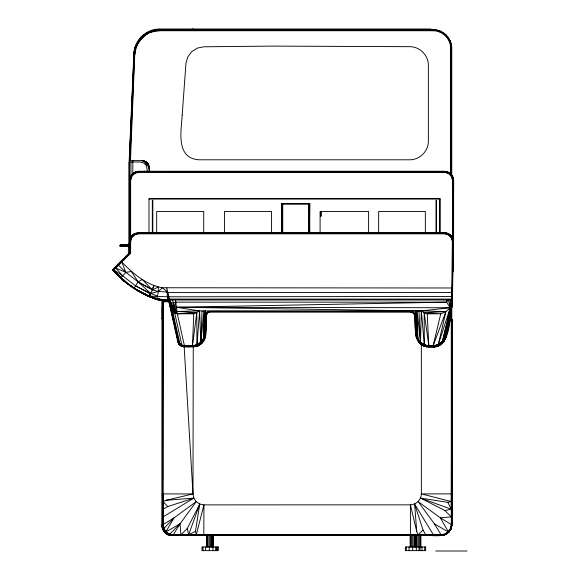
<?xml version="1.0" encoding="UTF-8"?>
<svg xmlns="http://www.w3.org/2000/svg" width="580" height="580" viewBox="0 0 580 580"><rect width="100%" height="100%" fill="white"/><g stroke="black" fill="none" stroke-linecap="round" stroke-linejoin="round"><path stroke-width="0.87" d="M147.378 171.064L146.406 165.619L143.731 162.951L140.084 161.972L129.137 161.972L129.137 253.793L129.137 161.972L133.879 53.425C134.502 40.158 146.117 29.044 159.391 29L430.983 29M161.914 525.35L162.212 318.065M162.233 319.101L162.233 300.23M162.574 318.659L162.596 300.23L163.4 300.715L162.349 300.266L162.327 318.739L162.596 318.471M168.744 534.216L165.184 531.759L162.777 527.162L162.364 524.566L162.335 301.397L169.28 301.035L168.99 301.767L169.635 301.325L162.335 301.397L162.458 524.566C162.313 530.461 167.497 535.427 173.304 535.507L173.282 534.803L180.01 523.841L196.2 501.664L193.821 498.111L192.988 493.921L184.135 346.173L181.214 345.492L179.126 343.527L178.306 341.714L168.954 301.767L169.635 301.325L178.531 341.671C180.547 349.044 190.341 345.861 195.895 345.97C209.177 342.33 204.733 324.778 205.972 314.795L206.516 313.04L207.843 311.772L209.619 311.315L410.741 311.424L412.916 311.888L414.555 313.425L415.244 315.563C417.085 323.879 413.692 334.116 418.999 341.468L417.15 338.169L416.266 334.479L415.142 315.571L414.555 313.425L412.946 312.011L410.741 311.424M168.331 535.014C164.531 533.187 161.994 529.279 161.929 525.059C161.914 529.264 164.51 533.259 168.331 535.014L168.331 533.404M419.427 341.939L423.704 345.97L433.34 346.412L437.545 345.738L437.697 346.144C447.774 341.308 446.622 328.512 449.493 319.464L450.174 319.906C448.369 332.579 445.65 349.682 428.961 347.05C412.554 346.789 415.65 326.46 414.874 315.585L414.33 313.758L412.815 312.243L410.741 311.692L209.619 311.677L207.981 312.12L206.777 313.316L206.705 314.831C205.03 324.988 209.837 340.562 197.925 345.999C192.502 347.202 186.702 347.536 181.279 346.253L178.742 343.759L169.28 301.035L162.335 301.397L162.451 524.574L163.197 528.757L165.662 532.215L169.164 534.557L173.29 535.159L203.942 535.507L173.297 535.413L169.164 534.557L165.568 532.302L163.197 528.757L162.364 524.566L163.031 301.767L169.635 301.325L162.697 301.035L163.031 301.767L168.954 301.767L177.784 341.823L179.024 344.44C179.423 346.071 186.934 346.325 182.722 346.398M170.701 534.731L168.976 534.695L173.159 535.529L441.054 535.478L445.244 534.644L441.075 535.13L173.304 535.144C158.268 532.969 163.799 513.604 162.9 503.599L163.053 501.584L166.155 500.264L192.988 493.921L193.242 346.905C193.988 344.389 200.006 346.079 201.427 342.889C204.319 341.272 203.725 336.11 205.806 334.892M163.031 301.767L163.06 516.925L162.364 524.566L163.06 524.588L174.043 517.875L196.2 501.664L199.752 504.042L203.942 504.875L203.805 535.529L180.902 535.057M209.619 311.677L208.198 312.41L207.843 311.772L209.619 311.409L207.843 311.888L206.545 313.185L205.972 314.795L206.705 314.831L207.132 313.425L208.198 312.41L209.619 312.04L209.619 311.315M437.697 346.144C448.478 342.171 446.375 328.345 449.601 319.522L451.972 319.544L451.9 493.892C449.253 506.565 458.338 526.082 445.048 534.136C433.76 536.268 421.914 534.724 410.408 535.478L410.408 504.846C416.295 504.73 421.247 499.772 421.363 493.892L421.341 344.68L416.469 338.437L415.635 334.515L414.562 313.628L415.244 315.563L414.512 315.607L412.916 311.888L410.741 311.322L410.741 312.055L414.33 313.758M433.318 346.68L433.318 346.318C446.984 346.086 447.39 329.483 450.174 319.906L451.972 319.544L449.848 319.181L445.817 336.581C443.903 341.663 439.125 346.137 433.354 347.05L433.318 346.318L426.808 346.151L428.924 346.412L428.961 347.05M439.908 232.921L439.923 198.636L148.987 198.636L148.987 233.03M442.199 343.519L442.199 341.569M169.121 534.673L173.304 535.413L203.942 535.159L180.946 534.811L180.01 523.841L169.121 534.673L173.297 535.413L441.054 535.376C446.962 535.5 451.936 530.359 452.001 524.53L451.61 319.181L449.493 319.464L451.276 319.906L451.298 524.552L450.66 528.518L448.702 532.179L445.244 534.644L441.054 535.478L410.408 535.391M451.617 306.03L451.508 524.61M445.244 534.644L448.789 532.266L451.044 528.677L451.646 524.545L451.61 319.181M453.422 243.31L453.459 180.394L452.255 175.907L451.16 174.812M116.341 273.905L112.991 270.055L130.072 253.032L130.072 241.86L131.225 237.575L134.357 234.436L138.649 233.29L444.324 233.29L448.608 234.436L451.748 237.575L452.349 242.005L453.444 242.019L453.603 180.394L452.385 175.834L450.776 174.065L449.043 172.492L444.483 171.274L138.649 171.274C133.719 171.484 129.753 175.472 129.528 180.394L129.528 252.807L113.288 269.048L112.991 270.055L122.931 280.133L129.471 284.794M453.56 235.103L453.459 180.358C453.255 175.581 449.275 171.593 444.483 171.412L138.649 171.412C133.857 171.593 129.876 175.573 129.674 180.358L129.528 241.86L130.623 241.86L131.696 237.851L134.632 234.914L138.649 233.834L444.324 233.834L448.608 234.436L451.776 238.887L452.893 242.012L452.139 298.794L451.9 299.86L451.356 299.998L169.505 299.998M162.451 493.921L162.697 301.035M451.9 493.892L451.907 524.538L451.167 528.721L448.789 532.266L434.362 523.798L418.158 501.642L440.329 517.824L451.298 524.552L452.001 524.53L451.972 319.544L449.848 319.689M452.958 251.611L452.929 271.447L452.835 251.611M138.649 233.834L138.649 232.739L134.089 233.965L130.746 237.3L129.797 239.649L130.42 176.951L131.007 177.168L135.488 172.702L138.649 171.781L447.89 172.137L447.644 172.702L444.483 172.303L138.649 172.303L135.488 172.702L132.805 174.493L131.007 177.168L130.072 180.337L130.623 237.532L129.528 241.86C129.775 236.988 133.618 232.681 138.649 232.739L444.324 232.739C449.283 232.718 453.56 237.053 453.444 242.019L452.712 176.951L447.644 172.702L444.483 171.781M309.082 232.913L309.183 203.486M309.401 232.913L309.582 203.486M421.841 535.007L421.834 535.413C431.266 534.332 445.658 539.632 451.044 528.677C453.451 517.288 450.993 505.441 451.994 493.892M434.362 523.798L441.075 534.774L441.054 535.478L433.412 534.774L414.599 504.013L416.752 531.679L418.078 534.782L437.733 534.934L445.048 534.136L445.201 534.521L441.068 535.384L436.182 535.347L441.054 535.478M448.412 531.889L440.329 517.824L451.298 516.889L444.918 510.53L420.529 498.082L447.782 502.345L451.298 501.562L451.458 499.003L451.863 499.003L451.646 493.892L451.646 524.545L451.03 526.988M163.197 528.757L162.494 519.695C162.277 524.088 162.422 528.837 165.662 532.215L169.375 534.028L173.282 534.803L441.075 534.774M309.445 232.913L309.735 203.486L281.641 203.486L281.851 232.913M163.313 528.706L163.843 528.496L162.712 524.581L162.784 301.259L169.244 301.129L169.309 301.542L162.784 301.259L164.43 301.325M163.053 493.921L162.9 503.599L162.487 503.592L162.356 493.921L192.988 493.921M205.443 310.909L204.508 334.45L203.464 338.836L200.818 342.649L203.464 338.836L203.892 310.909L200.825 342.446C196.018 347.101 188.137 346.514 181.931 345.426L179.901 343.795L178.77 341.395M449.848 319.181L451.769 319.66L451.298 509.225L444.918 510.53M149.205 171.499C150.031 167.41 148.611 162.255 144.202 160.957C148.625 162.451 149.872 167.403 149.27 171.571M415.599 310.909C417.194 322.125 411.684 344.6 428.809 345.963C433.738 346.405 439.22 345.528 442.446 341.41L450.218 307.741L446.557 302.158L446.593 299.998M452.349 242.005L451.588 306.153L442.446 341.41C438.038 346.564 429.983 346.985 424.335 344.875L424.176 312.692L421.326 310.909L176.559 307.277L174.732 306.305L171.093 305.914L170.274 303.434L175.965 302.158L446.557 302.158L448.42 299.998L450.218 307.741L438.299 344.592C431.274 346.782 421.587 346.449 417.875 338.981L415.99 310.909L416.788 334.566M121.039 261.29L121.815 262.066C132.914 273.492 146.291 284.947 162.451 287.752L167.845 292.567L452.24 292.458L453.299 242.019C453.56 237.046 449.196 232.834 444.324 232.739L444.324 233.834M453.603 232.892L452.313 304.964L444.773 336.784C443.707 341.968 437.929 346.477 433.137 345.709L440.742 313.809C445.462 312.323 449.703 309.198 452.313 304.964L452.451 298.925L451.588 306.153M175.486 299.998L177.313 313.809L184.469 345.977L181.931 345.426L174.761 313.28L175.537 312.127L177.038 311.424L199.614 310.909L421.326 310.909L445.926 311.59L433.137 345.709L437.03 345.317L440.532 343.396L443.207 340.445L440.561 343.317L437.066 345.209L433.064 345.985L438.248 344.825L442.417 341.54L444.773 336.784L452.052 305.428L452.451 298.925M451.53 497.473L451.298 493.892L421.363 493.892L451.298 501.562M203.464 338.836L200.847 342.533L196.968 345.136L192.473 345.999L196.997 345.006L200.825 342.446L199.614 310.909L193.749 313.809L192.487 345.716C196.083 346.115 201.695 342.751 203.464 338.836L205.052 310.909L204.508 334.45L203.457 338.908M452.023 306.711L452.168 299.635L451.356 299.998L450.218 307.741L421.326 310.909L420.493 342.57L424.321 345.013L428.816 345.999L427.213 313.809L424.176 312.692L428.816 345.709M440.677 535.195L421.834 535.413L440.67 535.456L444.846 534.695L440.662 535.543L426.322 535.05M166.155 500.264L193.821 498.111L163.06 516.925L162.712 524.581L162.494 521.239M200.825 342.446L202.036 310.909M451.733 176.139L451.733 47.886C451.537 38.091 443.294 29.841 433.492 29.645L159.529 29.645C146.262 29.609 134.546 40.81 134.016 54.07L129.369 160.609L142.477 160.631M129.514 160.609L134.161 54.078C134.792 40.934 146.37 29.855 159.529 29.79L433.492 29.79C443.214 29.986 451.392 38.171 451.588 47.886L451.588 176.139M129.913 160.609L134.567 54.092C135.184 41.158 146.581 30.262 159.529 30.196L433.492 30.196C442.997 30.385 451.001 38.381 451.189 47.886L451.189 175.232M130.464 160.609L134.879 51.069C136.576 42.797 142.549 36.787 149.488 32.299L159.529 30.74L433.492 30.74C442.707 30.928 450.457 38.679 450.638 47.886L450.638 174.326M132.871 160.167L132.791 174.565M205.175 334.863L204.24 339.626L204.689 339.532L205.436 334.877L206.516 313.04L207.843 311.888M162.349 300.266L163.4 300.715M162.596 307.429L162.233 307.429L162.327 318.007L161.943 318.63M452.24 292.458L452.494 287.977M129.137 244.782L120.749 244.782L120.024 245.507L120.024 245.876L129.137 246.239L129.137 253.793M120.024 245.876L120.118 246.239L128.434 245.913L129.137 247.696L128.803 246.043M128.049 245.507L129.137 245.144L129.137 243.687L128.049 244.782L128.049 245.507L120.024 245.507M452.298 299.461L452.465 298.091L451.9 299.86L451.37 299.084L169.302 299.084C157.905 301.948 146.834 295.814 137.25 290.507L124.62 281.568L113.238 270.541L130.623 253.257L130.623 241.86M446.557 302.158L176.559 307.277L175.189 309.611L171.339 308.205L172.731 311.714L179.865 343.621L181.903 345.18L184.454 345.716L192.487 345.716L196.78 312.692L177.038 311.424C174.087 308.19 171.013 304.427 170.303 299.998M452.096 287.97L451.472 292.567L452.183 296.257L451.414 296.474L167.366 296.786L148.85 296.112L136.061 289.79L123.946 281.003L119.596 277.117M196.968 345.136L196.78 312.692L177.313 313.809L175.537 312.127L172.84 310.909L171.093 305.914L174.761 313.28L172.731 311.714L171.035 303.26L171.941 309.858L174.761 313.28L177.313 313.809L193.749 313.809M418.898 341.062L417.498 339.235L416.36 334.471L415.635 334.515M203.942 534.811L196.279 534.811L195.489 531.287L199.752 504.042L187.304 528.431L180.946 534.811L173.304 535.507L169.462 534.709L165.568 532.302L174.043 517.875L163.843 528.496M450.348 529.337L451.312 525.995M114.035 269.069L114.775 267.554L115.993 267.112M450.907 527.952L451.269 526.277M134.618 51.7L135.365 47.734L134.016 54.07L135.111 54.114C135.807 41.318 145.181 32.386 157.463 30.276L159.529 30.74L159.529 29.645C146.254 29.689 134.64 40.81 134.016 54.07M450.899 528.503L451.733 524.32L451.733 306.204M444.49 340.728L444.106 340.496L441.271 343.672L436.146 346.101L441.228 343.65L441.554 344.012L444.106 340.496L445.592 336.531L449.601 319.522M452.313 304.964L444.773 336.784L442.446 341.41L452.052 305.428M433.412 534.774L442.359 535.297L447.216 533.455L450.66 529.576L452.001 524.53M193.242 346.905L195.953 346.231L201.934 343.418L204.24 339.626L205.436 334.877M196.279 534.811L203.942 504.875L410.408 504.846L416.752 531.679M138.649 171.419L134.161 172.623L130.877 175.907L129.528 180.394L130.746 175.834L134.089 172.492L138.649 171.274L138.649 172.303L134.632 173.384L132.805 174.493L131.696 176.32L130.623 180.329L130.623 237.532L132.653 234.987L135.445 233.319M129.674 241.86L130.877 237.372L134.161 234.088L138.649 232.892L444.324 232.892L447.847 233.45L450.827 235.473L452.791 238.481M122.931 280.133L113.339 270.541L113.339 268.997L113.056 270.055L126.433 283.033L113.238 270.541C128.492 285.063 146.841 301.346 169.425 299.635C164.242 300.223 158.971 299.73 153.946 298.352L154.099 297.83M206.074 314.802L206.545 313.185M171.941 306.233L175.537 312.127L174.732 306.305L175.965 302.158M199.752 504.042L188.609 534.811L203.942 535.507M169.462 534.709L171.056 534.586M158.268 300.012L154.875 298.946L155.172 298.171C159.181 301.622 165.039 300.636 169.925 300.875L169.925 304.413M440.053 32.045L440.474 31.037M136.271 289.369L126.273 282.83L137.25 290.507L149.335 296.699L154.099 285.643L151.837 289.311L152.279 289.877L158.456 291.472L167.062 292.059L168.715 296.474M168.889 299.693L169.425 299.635L162.588 299.838L149.335 296.699L148.85 296.112L149.93 293.654L158.456 291.472L162.451 287.752L452.639 287.985M118.893 264.212L120.031 263.081L119.639 262.689L127.353 255.584L126.36 255.969L127.136 255.649L127.136 256.2M122.663 275.841L115.753 268.054L121.147 261.392L118.074 264.255L118.537 265.306L125.874 272.353L138.149 281.909L152.279 289.877L158.188 287.035L158.456 291.472L156.948 298.736L149.698 295.858L149.93 293.654L135.56 285.882L122.663 275.841L113.897 269.896L112.991 270.055L113.448 268.881L113.056 269.482L129.674 252.865M128.803 245.347L128.992 244.231L128.434 245.47L120.118 245.144M128.876 254.069L126.802 255.671L126.744 256.36M130.623 237.532L131.696 237.851M448.768 172.971L449.043 172.492L452.385 175.834L453.603 180.394L453.582 233.943L453.603 180.394L452.509 180.329L451.436 176.32L450.326 174.493L447.644 172.702L450.776 174.065L450.326 174.493L452.117 177.168L453.06 180.337L452.509 237.844L453.444 242.019M448.608 234.436L448.811 234.088L452.096 237.372L453.299 242.019M132.516 286.462L130.21 285.302L129.804 285.592L123.946 281.003L113.238 270.541M452.183 296.257L452.501 295.72M425.495 345.876L421.015 343.65L419.5 342.012L421.747 344.063L421.341 344.68M207.981 312.12L206.777 313.316M148.85 296.112C135.734 289.558 122.569 282.098 113.897 269.896L118.074 264.255M134.096 288.122L138.149 281.909L142.201 279.43L151.837 289.311L138.149 281.909L131.356 271.505L125.874 272.353L115.753 268.054L115.558 266.771L113.013 269.512L113.876 268.453L113.897 269.896M134.538 287.76L134.234 288.224L137.25 290.507L136.952 289.746M449.253 530.83L450.754 528.786L448.253 532.201M443.533 534.731L446.926 533.201L449.442 530.693M116.66 265.676L115.572 266.974M113.281 269.258L113.89 268.649M442.446 341.41L443.221 340.395L440.532 343.396L438.299 344.592L445.926 311.59L424.176 312.692L440.742 313.809L427.213 313.809M118.537 265.306L121.43 261.674M193.242 346.173L195.895 345.97L200.687 343.664L204 339.51M184.099 346.905L182.004 346.383L182.163 345.977C179.604 345.839 179.749 341.635 177.784 341.823L178.742 343.759L181.279 346.253L193.242 346.543L197.925 345.999L200.854 343.875L204.24 339.626M415.998 334.493L418.434 341.924C425.851 348.043 414.309 337.06 416.266 334.479L417.52 339.061L418.999 341.468M442.736 341.758C439.125 347.115 432.006 346.753 426.278 346.775L426.097 346.137L421.015 343.65M442.939 341.924L441.395 343.86L436.943 345.999M412.815 312.243L410.741 311.692M120.85 277.813L125.874 272.353L121.815 262.066M120.386 244.876L128.049 244.876L129.079 244.281M161.943 318.587L162.864 318.087M445.621 35.764L446.39 34.988M119.639 262.689L126.36 255.969M115.413 267.743L116.362 266.822M138.649 171.781L135.242 172.137L132.805 174.493L132.356 174.065L131.007 177.168L130.623 180.329L129.528 180.394M418.078 534.782L423.045 530.062L414.599 504.013M120.118 246.239L128.049 246.507L129.137 247.022L128.049 246.239M165.184 531.759L164.771 530.308M119.748 262.798L116.218 266.321L116.624 266.481M128.644 244.716L129.137 244.361L128.593 244.637L129.137 245.144M446.165 533.593L447.557 532.665M447.108 533.005L448.528 532.056M126.802 255.671L127.68 255.106M200.847 342.533C195.656 346.818 188.116 346.557 181.903 345.18L184.469 345.977M446.223 533.643L447.666 532.766M179.126 343.527L178.742 343.759L180.438 345.006L180.148 345.346L182.004 346.383L184.114 346.274C176.044 345.274 177.9 334.914 175.725 329.418M128.992 247.152L128.644 246.667L129.137 247.022M452.385 175.834L451.907 176.11L450.653 174.848M184.135 346.274L181.214 345.492L178.843 343.483L180.525 345.165M444.324 233.29L447.426 234.458L452.096 237.372M163.06 509.254L167.772 506.558L193.821 498.111M166.061 531.809L180.01 523.841M122.206 244.782L121.843 245.507L122.206 246.601M128.774 246.435L129.137 246.239M137.649 290.109C146.595 295.604 156.752 301.15 167.606 299.592L167.968 299.78M195.489 531.287L188.609 534.811L187.304 528.431M167.606 299.592L164.974 299.584M449.333 41.325L450.348 40.904M126.462 256.077L127.136 255.794M451.37 299.084L452.139 298.794L451.414 296.474M449.043 172.492L444.483 171.274L444.483 172.303L448.5 173.384L452.117 177.168L452.712 176.951M143.738 171.419L144.21 171.274M121.14 244.782L120.509 245.507L121.14 246.601M128.049 245.144L128.774 244.948M440.242 232.768L440.996 232.739L430.78 232.892M420.848 343.853L426.097 346.137L428.946 346.412L426.278 346.775M433.34 346.412L438.784 345.071M440.51 232.856L440.996 232.739M163.256 300.52L162.197 300.027L162.929 300.614L162.588 299.983M433.354 347.05L439.132 345.731L443.765 342.033L446.339 336.697L445.817 336.581M440.67 535.456L444.846 534.695M178.43 341.692L179.075 343.353M443.301 534.76L444.976 534.426M192.487 345.716L196.982 344.868L199.614 310.909L176.559 307.277L450.218 307.741L450.058 299.998M175.943 535.115L442.09 535.035M443.135 534.789L444.773 534.521M191.792 29.261L193.502 29M433.318 346.412L435.435 346.18L433.318 346.318M169.599 299.621C162.313 301.433 155.019 299.664 148.603 295.959M417.15 338.169C419.13 342.983 423.697 346.376 428.946 346.412M166.518 299.86L169.425 299.635M203.805 535.441L173.159 535.529L175.747 535.035M162.212 318.152L162.755 318.036M431.462 232.856L433.499 232.768M178.249 534.985L178.256 535.398L173.159 535.529L168.976 534.68L173.152 535.434L176.552 535.05M436.189 534.934L410.408 535.137L420.087 535.347L420.087 534.941L410.408 534.782M449.891 319.275L451.581 319.232M162.269 299.817L166.764 299.73M141.535 232.885L140.998 232.739L151.213 232.892M451.458 499.003L451.9 524.53L451.167 528.721L450.66 528.518M173.29 535.159L198.831 534.963M450.638 47.886L451.733 47.886M148.821 167.953L149.27 167.953L149.212 167.04L149.27 167.953M148.987 198.998L439.923 198.998M129.137 246.601L120.386 246.507M209.619 312.04L410.741 312.055M433.115 345.868C427.206 346.492 420.587 344.68 417.861 338.916L417.129 310.909L420.507 342.483L424.335 344.875L428.816 345.985M451.733 524.32L451.588 306.32M162.364 524.566L162.726 524.566M435.732 551L467.009 551M196.772 535.043L203.805 535.188L194.14 535.398L194.133 534.992M147.393 232.768L150.445 232.863M173.144 535.18L178.256 535.398L173.152 535.434L169.077 534.426M435.892 232.739L436.414 232.768M144.159 161.196L141.969 160.609L143.485 160.769L148.632 166.917L149.285 170.513M157.803 299.012L161.385 299.294M156.397 299.149L170.455 300.592M144.891 161.218L145.609 161.581L141.969 160.609L143.485 160.769M155.824 298.845L162.588 299.838M141.969 160.609L143.456 160.841M134.487 51.004L134.879 51.069M169.556 534.455L171.056 534.731M421.747 344.063L424.284 345.426L428.924 346.318M444.483 171.419L448.971 172.623L450.065 173.717M444.324 232.892L448.811 234.088M128.593 246.754L128.049 246.601L128.049 245.876M149.401 296.619L151.018 297.076M152.765 297.453L150.358 296.743L154.875 298.946M421.667 344.005L426.394 346.057M158.072 299.309L151.829 297.301L153.946 298.352M420.529 498.082L451.298 509.225L447.782 502.345M423.965 345.303L426.097 346.137M135.56 285.882L150.727 293.458L157.492 296.119M146.457 294.691L137.387 290.421M129.528 252.807L130.623 253.257M147.16 295.242L137.822 290.384L147.037 295.213M421.595 344.215L425.299 345.999M149.538 296.365L144.021 293.712L149.335 296.699M130.746 175.834L131.225 176.11M164.952 532.672L168.584 534.796M168.584 534.89L164.952 532.759L162.704 529.264M129.804 285.592L134.234 288.224L130.21 285.302M447.637 233.363L450.493 235.146L452.509 237.844L452.509 180.329L452.117 177.168M420.29 342.889L424.284 345.426M134.241 287.934L135.676 288.912M123.388 279.546L126.513 282.772L123.678 280.72L123.946 281.003M166.083 532.056L167.468 533.02M149.27 167.881L148.277 164.242L145.558 161.552L148.806 165.358L146.689 162.654M179.865 343.621L181.931 345.426M138.149 281.909L150.727 293.458M123.199 279.56L126.36 282.54L123.823 280.147M113.521 270.36L116 272.839L113.521 270.36L114.818 271.607M122.612 279.052L126.513 282.772M125.418 282.068L126.433 283.033M124.106 281.068L124.678 281.503L119.096 275.935M412.946 312.011L414.562 313.628M113.339 270.541L123.054 280.234M119.074 276.073L123.395 280.51M163.053 501.584L167.772 506.558M165.728 533.346L163.749 531.106L162.48 528.489L161.943 525.639M178.778 341.446L166.808 287.963L167.366 296.786L169.302 299.084M146.928 162.552L148.291 164.256M171.941 309.858L171.615 309.437L172.731 311.714M417.875 338.981L420.507 342.483L418.949 310.909M134.357 172.971L134.089 172.492M134.632 234.914L134.089 233.965M423.045 530.062L425.742 534.782M164.213 529.337L165.387 531.577M172.492 299.998L174.732 306.305M149.328 31.929L149.488 32.299M135.242 172.137L135.488 172.702M451.748 237.575L452.893 242.012M178.531 341.671L169.534 301.382L178.306 341.714M173.797 320.66L174.181 322.415M174.573 324.162L175.341 327.671M175.472 329.512L176.248 333.007M176.632 334.754L177.4 338.249M177.784 339.996L178.169 341.75M161.914 525.255L162.704 529.359M174.072 311.685L173.123 302.796M169.222 301.129L169.28 301.542M442.359 535.297L440.793 535.26M421.326 310.909L424.335 344.875M157.434 29.877L157.463 30.276M167.366 296.786L167.533 299.461M451.537 522.906L451.602 524.603L451.53 516.736M423.69 345.325L423.704 345.97M162.487 503.592L162.907 519.695M309.365 206.9L309.626 232.87L309.445 204.211M281.786 203.486L282.039 232.87M282.192 203.486L282.293 232.913L282.337 204.211L309.038 204.211L309.038 232.87M453.27 246.63L453.284 251.104L453.459 180.394L453.524 237.517M451.53 470.206L451.632 524.53M129.674 180.358L129.797 239.649M453.459 180.358L453.509 238.018M453.111 251.597L453.118 260.608M163.06 516.925L163.06 524.588M162.545 301.506L162.69 480.312M452.509 285.476L452.509 295.438M451.189 308.132L451.189 318.986M450.638 310.844L450.638 318.986M442.613 340.692L442.613 342.505M439.923 198.636L439.923 232.739M436.493 232.652L436.493 200.31L436 200.31L436 232.652M433.492 29.645L433.492 30.74M425.343 233.138L425.343 211.497L378.646 211.497L378.646 233.145M424.683 546.991L424.683 550.637M422.008 546.991L422.008 550.637M420.899 535.26L420.899 546.991M420.558 535.26L420.558 546.991M420.007 546.991L420.007 550.637M419.623 535.26L419.623 546.991M419.028 546.991L419.028 550.637M418.347 535.26L418.347 546.991M417.071 535.26L417.071 546.991M416.353 546.991L416.353 550.637M416.135 535.26L416.135 546.991M415.795 535.26L415.795 546.991M415.244 535.26L415.244 546.991M414.903 535.26L414.903 546.991M413.968 535.26L413.968 546.991M412.692 535.26L412.692 550.637M411.416 535.26L411.416 546.991M410.48 535.26L410.48 546.991M410.14 535.26L410.14 546.991M409.03 546.991L409.03 550.637M406.355 546.991L406.355 550.637M368.612 233.145L368.612 211.497L320.095 211.504L320.095 233.145M321.349 211.714L321.349 216.144L320.624 216.144L320.624 211.714M309.735 203.486L309.735 232.913M309.336 206.9L309.336 232.87M308.64 203.486L308.64 232.913M282.736 203.486L282.736 232.913M271.578 233.153L271.578 211.504L224.518 211.512L224.518 233.153M217.29 546.991L217.29 550.637M216.63 546.991L216.63 550.637M215.651 546.991L215.651 550.637M213.512 535.26L213.512 546.991M213.164 535.26L213.164 546.991M212.976 546.991L212.976 550.637M212.237 535.26L212.237 546.991M211.867 535.26L211.867 546.991M211.526 535.26L211.526 546.991M210.591 535.26L210.591 546.991M209.315 535.26L209.315 550.637M208.039 535.26L208.039 546.991M207.104 535.26L207.104 546.991M206.763 535.26L206.763 546.991M205.654 546.991L205.654 550.637M203.725 233.153L203.725 211.512L156.665 211.512L156.665 233.16M202.978 546.991L202.978 550.637M152.815 232.652L152.815 200.31L152.322 200.31L152.322 232.652M130.964 161.972L130.964 176.363M129.63 161.972L129.63 253.728M123.671 244.782L123.671 246.601M182.192 115.05C181.279 130.986 175.406 158.557 199.302 159.797L410.125 159.797C419.92 159.601 428.171 151.351 428.366 141.556L428.366 64.931C428.171 55.223 420.072 47.016 410.372 46.69L272.687 46.103L203.841 46.792L197.331 48.089L191.719 51.642L187.746 56.963L185.948 63.35L182.192 115.05M144.427 171.354L144.848 171.274L144.427 171.354M169.925 300.868L165.315 300.875L165.315 300.041L169.925 300.868M218.276 546.991L201.999 546.991L201.999 550.637L218.276 550.637L218.276 546.991M425.662 546.991L405.376 546.991L405.376 550.637L425.662 550.637L425.662 546.991"/></g></svg>
